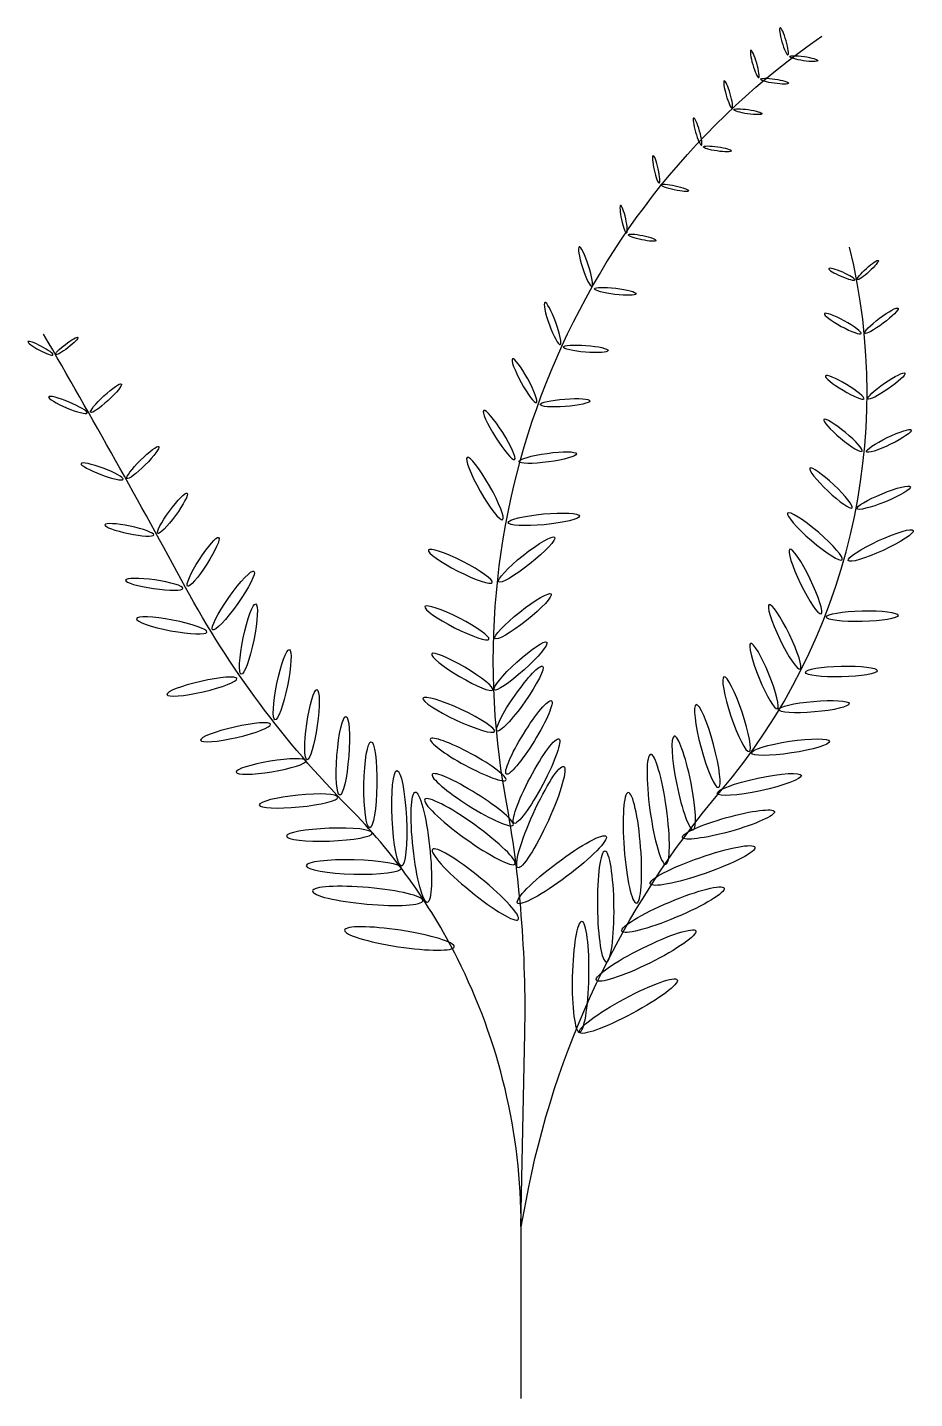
# Model space of a CAD drawing. Header units: metres. Extents: x -1.79 to 1.43, y -2.5 to 2.47.
import ezdxf

# ---------------------------------------------------------------- set-up
doc = ezdxf.new("R2010")
doc.units = ezdxf.units.M

msp = doc.modelspace()

# ---------------------------------------------------------------- linework, layer by layer
for points in [[(-0.0011, -1.8758), (0.0132, -1.1751, 0.05064), (-0.0557, -0.3245, -0.295637), (1.09, 2.4399, -1.291887)], [(0, -1.877), (0.0174, -1.7833, -0.130657), (0.7236, -0.2967, 0.239947), (1.1903, 1.6755, 54.771846)], [(0, -2.5), (0, -1.877, 0.117241), (-0.2314, -0.9038, 0.078355), (-0.6245, -0.3569, -0.070793), (-1.2165, 0.4411, 0.006827), (-1.731, 1.3596, -4.711664)]]:
    msp.add_lwpolyline(points, format="xyb")
at = {"extrusion": (0, 0, -1)}
for centre, major_axis in [((0.9525, 2.4214), (0.0142, -0.0493)), ((0.8465, 2.3396), (0.0142, -0.0493)), ((0.7501, 2.2288), (0.0142, -0.0493)), ((0.6392, 2.094), (0.0142, -0.0493)), ((0.489, 1.9572), (0.011, -0.0501)), ((0.3711, 1.7766), (0.011, -0.0501)), ((0.233, 1.6045), (0.0229, -0.0721)), ((1.1622, 1.5768), (0.0471, -0.0204)), ((0.1135, 1.3982), (0.0278, -0.0766)), ((1.1656, 1.3979), (0.0665, -0.0362)), ((-1.7425, 1.3086), (0.0453, -0.0241)), ((0.0115, 1.191), (0.0433, -0.0793)), ((1.1726, 1.1666), (0.0699, -0.0418)), ((-1.6433, 1.1031), (0.0698, -0.0293)), ((-0.08, 0.9941), (0.0559, -0.0887)), ((1.1664, 0.9925), (0.0696, -0.0576)), ((-1.5191, 0.862), (0.0763, -0.0285)), ((-0.1318, 0.7998), (0.0643, -0.113)), ((1.1227, 0.8017), (0.0764, -0.0718)), ((1.0644, 0.6263), (0.0987, -0.0847)), ((-1.4207, 0.6501), (0.0885, -0.0184)), ((-0.2207, 0.518), (0.1158, -0.0591)), ((1.0301, 0.4627), (0.0565, -0.1171)), ((-1.3301, 0.4527), (0.1038, -0.0149)), ((-0.233, 0.3126), (0.1158, -0.0591)), ((0.9546, 0.2623), (0.0565, -0.1171)), ((-1.2671, 0.3035), (0.1277, -0.0243)), ((-0.2139, 0.135), (0.1105, -0.0653)), ((0.88, 0.1197), (0.0485, -0.1188)), ((-1.1574, 0.0817), (0.1268, 0.0289)), ((0.7805, -0.0183), (0.0457, -0.1357)), ((-0.2263, -0.0208), (0.1298, -0.0604)), ((0.6745, -0.134), (0.0404, -0.1506)), ((-1.0352, -0.0839), (0.1268, 0.0289)), ((-0.1924, -0.1826), (0.137, -0.0745)), ((0.5891, -0.268), (0.0344, -0.1697)), ((-0.9067, -0.208), (0.1267, 0.0207)), ((0.4965, -0.3633), (0.0275, -0.1992)), ((-0.1758, -0.3286), (0.1466, -0.0921)), ((-0.8069, -0.3333), (0.1425, 0.0142)), ((-0.1861, -0.4442), (0.1633, -0.1174)), ((0.4029, -0.5032), (0.0151, -0.2005)), ((-0.6952, -0.4552), (0.1559, 0.0057)), ((-0.1662, -0.6358), (0.1557, -0.1273)), ((-0.6065, -0.5723), (0.1731, -0.0044)), ((0.3061, -0.7158), (0.0025, -0.2011)), ((-0.5564, -0.6771), (0.2003, -0.0177)), ((-0.4416, -0.8317), (0.1988, -0.0302)), ((0.2152, -0.971), (-0.0041, -0.2011))]:
    msp.add_ellipse(centre, major_axis=major_axis, ratio=0.149689, dxfattribs=at)
for centre, major_axis in [((1.0242, 2.3588), (-0.0508, 0.0074)), ((0.9182, 2.2769), (-0.0508, 0.0074)), ((0.8218, 2.1662), (-0.0508, 0.0074)), ((0.711, 2.0314), (-0.0508, 0.0074)), ((0.5565, 1.8901), (-0.0502, 0.0107)), ((0.4386, 1.7095), (-0.0502, 0.0107)), ((1.2562, 1.5923), (-0.038, -0.0345)), ((0.3411, 1.515), (-0.0751, 0.009)), ((1.3056, 1.4081), (-0.0605, -0.0455)), ((-1.6476, 1.3165), (-0.0407, -0.0313)), ((0.2337, 1.3066), (-0.0812, 0.0064)), ((1.3236, 1.1715), (-0.067, -0.0463)), ((-1.505, 1.1274), (-0.0556, -0.0514)), ((0.1587, 1.1109), (-0.0901, -0.0066)), ((1.3329, 0.9724), (-0.0813, -0.0395)), ((-1.3715, 0.8941), (-0.0575, -0.0576)), ((0.0962, 0.9119), (-0.1039, -0.0142)), ((1.3139, 0.7665), (-0.097, -0.0398)), ((-1.2642, 0.7102), (-0.0534, -0.0729)), ((0.0819, 0.6882), (-0.1295, -0.0118)), ((1.3033, 0.5933), (-0.1179, -0.0548)), ((-1.1533, 0.5337), (-0.0565, -0.0883)), ((0.0193, 0.5422), (-0.1017, -0.081)), ((-1.0436, 0.3939), (-0.075, -0.1062)), ((0.0069, 0.3368), (-0.1017, -0.081)), ((-0.9887, 0.254), (-0.0262, -0.1274)), ((1.2358, 0.3369), (-0.13, -0.003)), ((-0.0028, 0.1563), (-0.0952, -0.0861)), ((-0.8665, 0.0884), (-0.0262, -0.1274)), ((-0.0049, 0.0384), (-0.0823, -0.1171)), ((1.1603, 0.1364), (-0.13, -0.003)), ((-0.7584, -0.0564), (-0.0179, -0.1271)), ((0.0277, -0.1026), (-0.0816, -0.1329)), ((1.0609, 0.009), (-0.1279, -0.0109)), ((-0.6466, -0.1695), (-0.0111, -0.1427)), ((-0.5467, -0.2741), (-0.0024, -0.1559)), ((0.0554, -0.2607), (-0.0812, -0.153)), ((0.976, -0.1379), (-0.1416, -0.0211)), ((-0.4422, -0.396), (0.0082, -0.173)), ((0.0709, -0.3916), (-0.083, -0.1832)), ((0.8628, -0.2732), (-0.1525, -0.0326)), ((-0.3621, -0.5007), (0.022, -0.1999)), ((0.751, -0.4184), (-0.1668, -0.0466)), ((0.1472, -0.5822), (-0.1607, -0.1209)), ((0.6573, -0.5671), (-0.1899, -0.0662)), ((0.5498, -0.7272), (-0.1854, -0.0779)), ((0.4525, -0.8937), (-0.1802, -0.0893)), ((0.3884, -1.0769), (-0.1772, -0.0951))]:
    msp.add_ellipse(centre, major_axis=major_axis, ratio=0.149689)

doc.saveas('drawing.dxf')
